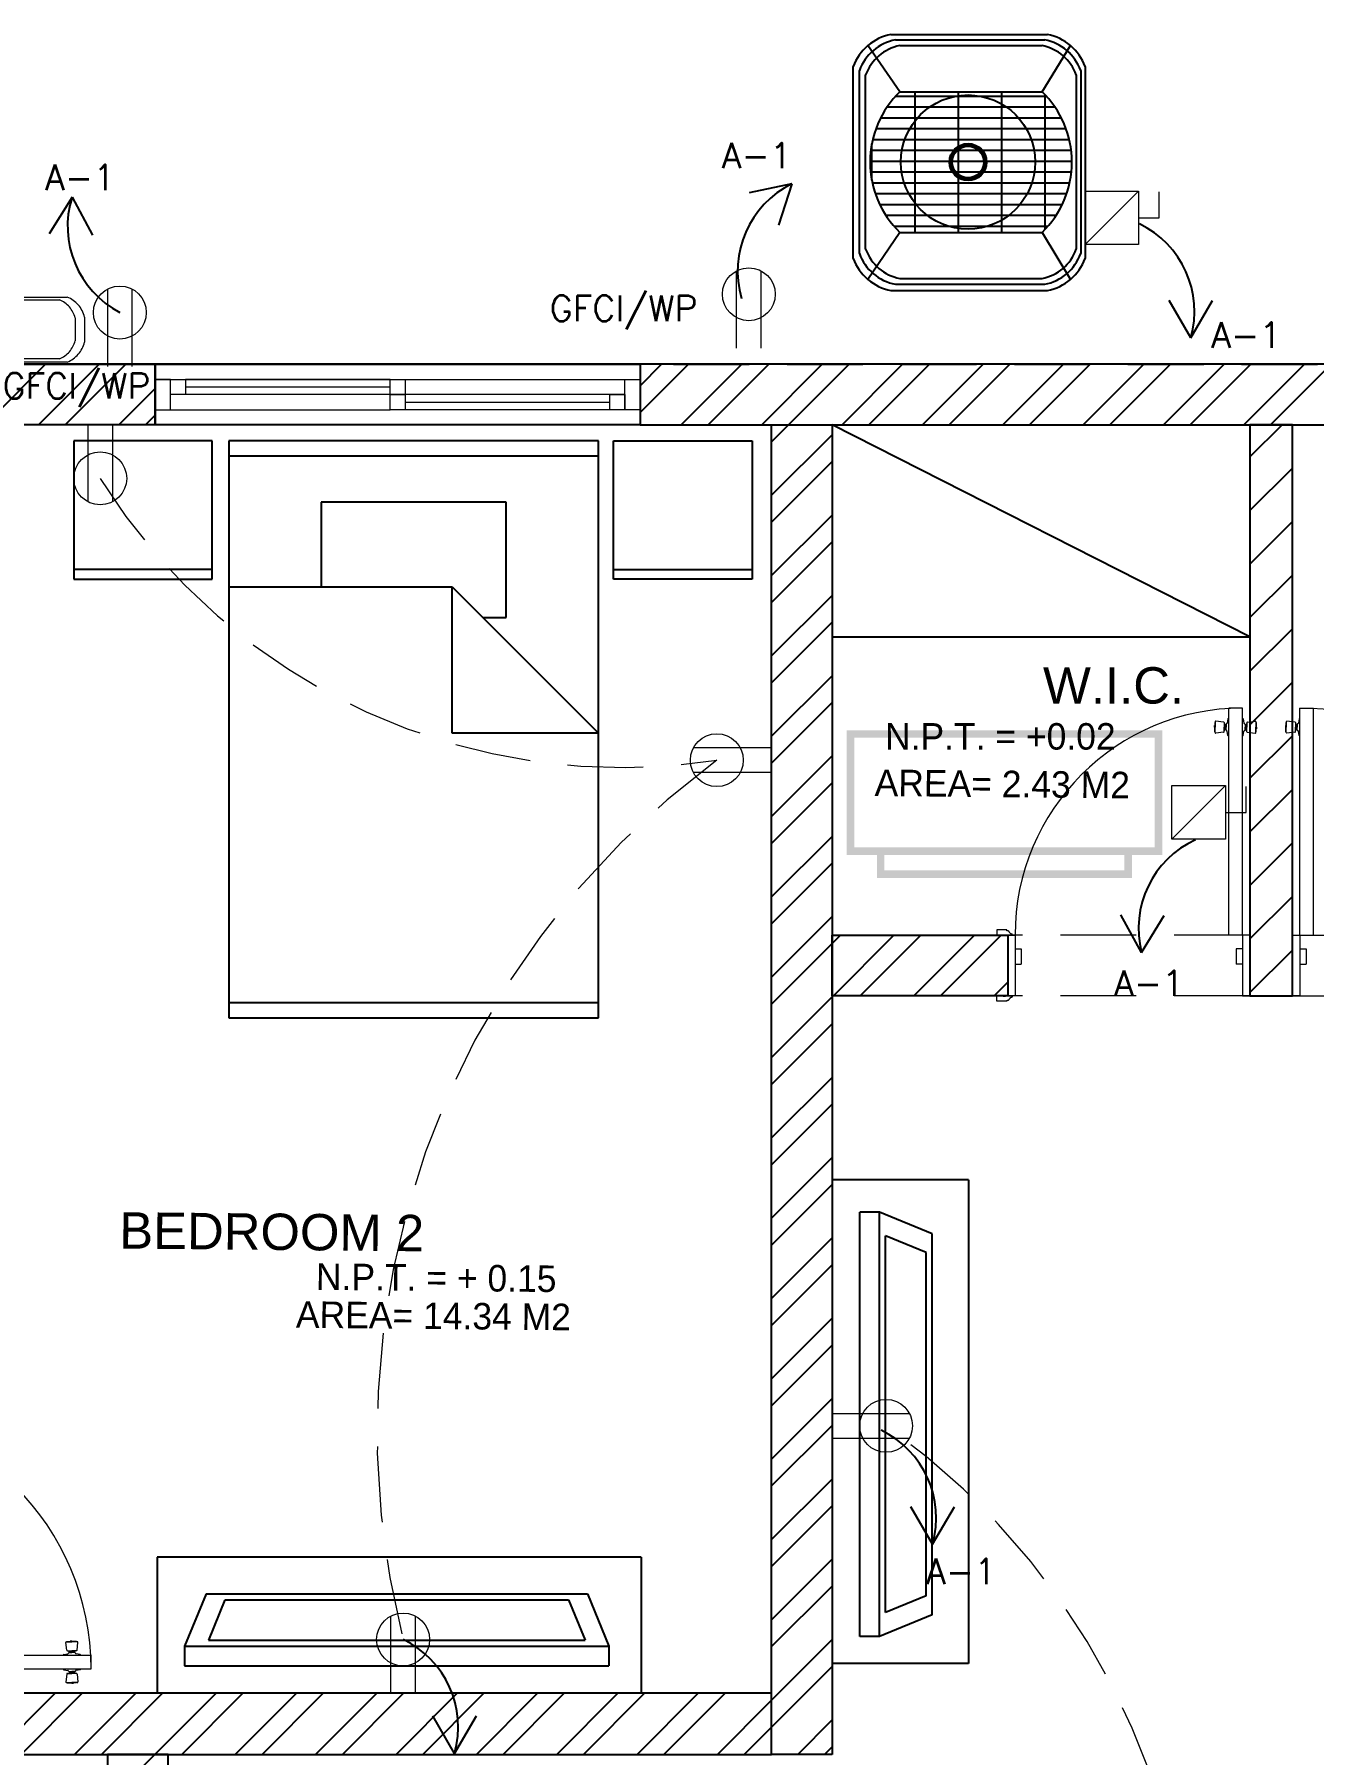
# Model space of a CAD drawing. Header units: millimetres. Extents: x 1605 to 1638, y 1273 to 1481.
# Drawn here: x 1626.58 to 1630.8, y 1470.31 to 1475.99 of the extents above; entities that cross this region are included whole.
import ezdxf

# ---------------------------------------------------------------- set-up
doc = ezdxf.new("R2010")
doc.units = ezdxf.units.MM
doc.linetypes.add('HIDDEN', pattern=[0.375, 0.25, -0.125])
doc.linetypes.add('PLANTAS$0$HIDDEN', pattern=[0.375, 0.25, -0.125])
for name, color, linetype, lineweight in [('Electrico Salidas', 160, 'Continuous', 15), ('iluminacion', 1, 'Continuous', 15), ('JAMBA', 1, 'HIDDEN', 15), ('PUERTAS', 3, 'Continuous', 20), ('Ventanas', 3, 'Continuous', 13)]:
    doc.layers.add(name, color=color, linetype=linetype, lineweight=lineweight)
doc.layers.add('Ha-Muros 0.15', color=7, linetype='Continuous', true_color=0x8c8c8c)
doc.layers.add('Ha-Muros 0.20', color=7, linetype='Continuous', true_color=0x8c8c8c)
for name, color, linetype in [('Li-Proyecciones', 40, 'HIDDEN'), ('Mu-0.15', 63, 'Continuous'), ('Mu-0.20', 5, 'Continuous'), ('Mu-Alfeizar', 141, 'Continuous'), ('pisos', 1, 'Continuous'), ('TEXTS', 1, 'Continuous'), ('Tx-Espacio', 7, 'Continuous')]:
    doc.layers.add(name, color=color, linetype=linetype)
doc.styles.add('CHICO', font='stylu.ttf')
doc.styles.add('GORDITA', font='swissek.ttf')
doc.styles.add('TEXTS', font='romans9.shx')

# ---------------------------------------------------------------- blocks, each defined once
blk = doc.blocks.new('A$Cec5ab6e8')
at = {"color": 9, "linetype": 'Continuous', "true_color": 0xc7c8ca, "extrusion": (-3.67388e-16, -1, 0)}
for p, q in [((23.7672, 19.9277), (23.31, 19.9277)), ((23.7672, 19.5026), (23.31, 19.5026)), ((23.31, 19.4705), (23.7672, 19.4705))]:
    blk.add_line(p, q, dxfattribs=at)
at = {"color": 9, "linetype": 'Continuous', "true_color": 0xc7c8ca, "extrusion": (-1, 3.67388e-16, 0)}
for p, q in [((23.31, 19.9277), (23.31, 19.4705)), ((23.31, 19.9277), (23.31, 19.9277)), ((23.7672, 19.9277), (23.7672, 19.9277))]:
    blk.add_line(p, q, dxfattribs=at)
at = {"color": 9, "linetype": 'Continuous', "true_color": 0xc7c8ca}
for p, q in [((23.7672, 19.4705), (23.7672, 19.9277)), ((25.0912, 19.4705), (25.0912, 19.9277))]:
    blk.add_line(p, q, dxfattribs=at)
at = {"color": 9, "true_color": 0xc7c8ca}
for p, q in [((25.0412, 19.9277), (23.822, 19.9277)), ((23.822, 19.9277), (23.822, 18.0227)), ((25.0412, 19.8769), (23.822, 19.8769)), ((25.0412, 18.0227), (25.0412, 19.9277)), ((24.7364, 19.7245), (24.1268, 19.7245)), ((24.1268, 19.7245), (24.1268, 19.4451)), ((24.7364, 19.3435), (24.7364, 19.7245)), ((23.822, 19.4451), (24.5586, 19.4451)), ((24.5586, 19.4451), (25.0412, 18.9625)), ((24.5586, 18.9625), (24.5586, 19.4451)), ((24.6602, 19.3435), (24.7364, 19.3435)), ((25.0412, 18.9625), (24.5586, 18.9625)), ((23.822, 18.0735), (25.0412, 18.0735)), ((23.822, 18.0227), (25.0412, 18.0227)), ((26.2627, 17.4876, 0), (25.8127, 17.4876, 0)), ((26.2627, 17.4876, 0), (26.2627, 15.8911, 0)), ((25.1822, 16.2424), (23.5857, 16.2424)), ((23.5857, 16.2424), (23.5857, 15.7924)), ((25.1822, 16.2424), (25.1822, 15.7924)), ((26.2627, 15.8911, 0), (25.8127, 15.8911, 0))]:
    blk.add_line(p, q, dxfattribs=at)
at = {"color": 9, "linetype": 'Continuous', "true_color": 0xc7c8ca, "extrusion": (3.67388e-16, -1, 0)}
for p, q in [((25.0912, 19.9277), (25.5484, 19.9277)), ((25.0912, 19.5026), (25.5484, 19.5026)), ((25.5484, 19.4705), (25.0912, 19.4705))]:
    blk.add_line(p, q, dxfattribs=at)
at = {"color": 9, "linetype": 'Continuous', "true_color": 0xc7c8ca, "extrusion": (1, 3.67388e-16, 0)}
for p, q in [((25.0912, 19.9277), (25.0912, 19.9277)), ((25.5484, 19.9277), (25.5484, 19.4705)), ((25.5484, 19.9277), (25.5484, 19.9277))]:
    blk.add_line(p, q, dxfattribs=at)
at = {"color": 9, "ltscale": 0.25, "true_color": 0xc7c8ca}
for p, q in [((25.969, 17.381, 0), (25.9038, 17.381, 0)), ((25.969, 17.381, 0), (25.9038, 17.381, 0)), ((25.9038, 15.981, 0), (25.9038, 17.381, 0)), ((26.1419, 17.3101, 0), (25.969, 17.381, 0)), ((25.9691, 15.981, 0), (25.969, 17.381, 0)), ((25.9886, 16.0595, 0), (25.9886, 17.3025, 0)), ((26.1223, 17.2476, 0), (25.9886, 17.3025, 0)), ((26.1419, 16.052, 0), (26.1419, 17.3101, 0)), ((26.1419, 16.052, 0), (26.1419, 17.3101, 0)), ((26.1223, 16.1144, 0), (26.1223, 17.2476, 0)), ((26.1223, 16.1144, 0), (26.1223, 17.2476, 0)), ((23.7465, 16.1215), (23.6756, 15.9486)), ((23.7466, 16.1215), (25.0047, 16.1215)), ((23.7466, 16.1215), (25.0047, 16.1215)), ((23.809, 16.102), (23.7541, 15.9682)), ((23.809, 16.102), (23.7541, 15.9682)), ((23.8091, 16.102), (24.9423, 16.102)), ((23.8091, 16.102), (24.9423, 16.102)), ((24.9423, 16.102), (24.9972, 15.9682)), ((25.0047, 16.1215), (25.0756, 15.9486)), ((26.1223, 16.1143, 0), (25.9886, 16.0594, 0)), ((26.1223, 16.1143, 0), (25.9886, 16.0594, 0)), ((26.1419, 16.0519, 0), (25.969, 15.981, 0)), ((23.7541, 15.9682), (24.9972, 15.9682)), ((25.969, 15.981, 0), (25.9038, 15.981, 0)), ((23.6756, 15.9487), (25.0756, 15.9486)), ((23.6756, 15.9486), (23.6756, 15.8835)), ((25.0756, 15.9486), (25.0756, 15.8835)), ((25.0756, 15.9486), (25.0756, 15.8835)), ((23.6756, 15.8835), (25.0756, 15.8834))]:
    blk.add_line(p, q, dxfattribs=at)
at = {"layer": 'Defpoints', "color": 9, "true_color": 0xc7c8ca}
blk.add_line((29.8386, 20.18), (17.0386, 20.18), dxfattribs=at)
at = {"layer": 'Ha-Muros 0.15', "color": 9, "linetype": 'Continuous', "true_color": 0xc7c8ca}
for p, q in [((27.1909, 19.8739, 0), (27.2971, 19.9801, 0)), ((27.1909, 19.6971, 0), (27.331, 19.8372, 0)), ((27.1909, 19.5203, 0), (27.331, 19.6605, 0)), ((27.1909, 19.3436, 0), (27.331, 19.4837, 0)), ((27.1909, 19.1668, 0), (27.331, 19.3069, 0)), ((27.1909, 18.99, 0), (27.331, 19.1301, 0)), ((27.1909, 18.8132, 0), (27.331, 18.9533, 0)), ((27.1909, 18.6365, 0), (27.331, 18.7766, 0)), ((27.1909, 18.4597, 0), (27.331, 18.5998, 0)), ((27.1909, 18.2829, 0), (27.331, 18.423, 0)), ((27.1909, 18.1061, 0), (27.331, 18.2462, 0))]:
    blk.add_line(p, q, dxfattribs=at)
at = {"layer": 'Ha-Muros 0.20', "color": 9, "linetype": 'Continuous', "true_color": 0xc7c8ca}
for p, q in [((23.0166, 19.9799, 0), (23.2166, 20.1799, 0)), ((23.1934, 19.9799, 0), (23.3934, 20.1799, 0)), ((23.2818, 19.9799, 0), (23.4818, 20.1799, 0)), ((25.1788, 20.1091, 0), (25.2495, 20.1799, 0)), ((25.1788, 20.0208, 0), (25.3379, 20.1799, 0)), ((25.3147, 19.9799, 0), (25.5147, 20.1799, 0)), ((25.4031, 19.9799, 0), (25.6031, 20.1799, 0)), ((25.5799, 19.9799, 0), (25.7799, 20.1799, 0)), ((25.6683, 19.9799, 0), (25.8683, 20.1799, 0)), ((25.845, 19.9799, 0), (26.045, 20.1799, 0)), ((25.9334, 19.9799, 0), (26.1334, 20.1799, 0)), ((26.1102, 19.9799, 0), (26.3102, 20.1799, 0)), ((26.1986, 19.9799, 0), (26.3986, 20.1799, 0)), ((26.3754, 19.9799, 0), (26.5754, 20.1799, 0)), ((26.4638, 19.9799, 0), (26.6638, 20.1799, 0)), ((26.6405, 19.9799, 0), (26.8405, 20.1799, 0)), ((26.7289, 19.9799, 0), (26.9289, 20.1799, 0)), ((26.9057, 19.9799, 0), (27.1057, 20.1799, 0)), ((26.9941, 19.9799, 0), (27.1941, 20.1799, 0)), ((27.1709, 19.9799, 0), (27.3709, 20.1799, 0)), ((27.2593, 19.9799, 0), (27.4593, 20.1799, 0)), ((23.4586, 19.9799, 0), (23.5788, 20.1001, 0)), ((23.5469, 19.9799, 0), (23.5788, 20.0117, 0)), ((25.6126, 19.9243, 0), (25.6683, 19.9799, 0)), ((25.6126, 19.7475, 0), (25.8126, 19.9475, 0)), ((25.6126, 19.6591, 0), (25.8126, 19.8591, 0)), ((25.6127, 19.4824, 0), (25.8126, 19.6823, 0)), ((25.6127, 19.394, 0), (25.8126, 19.594, 0)), ((25.6127, 19.2172, 0), (25.8127, 19.4172, 0)), ((25.6127, 19.1288, 0), (25.8127, 19.3288, 0)), ((25.6127, 18.952, 0), (25.8127, 19.152, 0)), ((25.6127, 18.8637, 0), (25.8127, 19.0636, 0)), ((25.6127, 18.6869, 0), (25.8127, 18.8869, 0)), ((25.6127, 18.5985, 0), (25.8127, 18.7985, 0)), ((25.6127, 18.4217, 0), (25.8127, 18.6217, 0)), ((25.6127, 18.3334, 0), (25.8127, 18.5333, 0)), ((25.6127, 18.1566, 0), (25.8127, 18.3566, 0)), ((25.8127, 18.2682, 0), (25.8397, 18.2951, 0)), ((25.8164, 18.0952, 0), (26.0164, 18.2951, 0)), ((25.9048, 18.0951, 0), (26.1048, 18.2951, 0)), ((26.0816, 18.0951, 0), (26.2816, 18.2951, 0)), ((26.17, 18.0951, 0), (26.37, 18.2951, 0)), ((25.6127, 18.0682, 0), (25.8127, 18.2682, 0)), ((26.3468, 18.0951, 0), (26.3917, 18.14, 0)), ((25.6127, 17.8914, 0), (25.8127, 18.0914, 0)), ((25.6127, 17.803, 0), (25.8127, 18.003, 0)), ((25.6127, 17.6263, 0), (25.8127, 17.8262, 0)), ((25.6127, 17.5379, 0), (25.8127, 17.7378, 0)), ((25.6127, 17.3611, 0), (25.8127, 17.5611, 0)), ((25.6127, 17.2727, 0), (25.8127, 17.4727, 0)), ((25.6127, 17.096, 0), (25.8127, 17.2959, 0)), ((25.6127, 17.0076, 0), (25.8127, 17.2075, 0)), ((25.6128, 16.8308, 0), (25.8127, 17.0308, 0)), ((25.6128, 16.7424, 0), (25.8127, 16.9424, 0)), ((25.6128, 16.5657, 0), (25.8127, 16.7656, 0)), ((25.6128, 16.4773, 0), (25.8127, 16.6772, 0)), ((25.6128, 16.3005, 0), (25.8127, 16.5004, 0)), ((25.6128, 16.2121, 0), (25.8127, 16.4121, 0)), ((25.6128, 16.0353, 0), (25.8127, 16.2353, 0)), ((25.6128, 15.947, 0), (25.8127, 16.1469, 0)), ((25.6128, 15.7702, 0), (25.8127, 15.9701, 0)), ((25.6128, 15.6818, 0), (25.8127, 15.8817, 0)), ((23.0476, 15.5914, 0), (23.2492, 15.7931, 0)), ((23.136, 15.5914, 0), (23.3376, 15.7931, 0)), ((23.3127, 15.5915, 0), (23.5144, 15.7931, 0)), ((23.4011, 15.5915, 0), (23.6028, 15.7931, 0)), ((23.5779, 15.5915, 0), (23.7795, 15.7931, 0)), ((23.6663, 15.5915, 0), (23.8679, 15.7931, 0)), ((23.8431, 15.5915, 0), (24.0447, 15.7931, 0)), ((23.9315, 15.5915, 0), (24.1331, 15.7931, 0)), ((24.1082, 15.5915, 0), (24.3099, 15.7931, 0)), ((24.1966, 15.5915, 0), (24.3983, 15.7931, 0)), ((24.3734, 15.5915, 0), (24.5751, 15.7931, 0)), ((24.4618, 15.5915, 0), (24.6634, 15.7931, 0)), ((24.6386, 15.5915, 0), (24.8402, 15.7931, 0)), ((24.727, 15.5915, 0), (24.9286, 15.7931, 0)), ((24.9037, 15.5915, 0), (25.1054, 15.7931, 0)), ((24.9921, 15.5915, 0), (25.1938, 15.7931, 0)), ((25.1689, 15.5915, 0), (25.3706, 15.7931, 0)), ((25.2573, 15.5915, 0), (25.4589, 15.7931, 0)), ((25.4341, 15.5915, 0), (25.6128, 15.7702, 0)), ((25.5225, 15.5915, 0), (25.6128, 15.6818, 0)), ((25.6993, 15.5915, 0), (25.8127, 15.705, 0)), ((25.7876, 15.5914, 0), (25.8127, 15.6166, 0)), ((23.5027, 15.5162, 0), (23.5779, 15.5915, 0))]:
    blk.add_line(p, q, dxfattribs=at)
at = {"layer": 'JAMBA', "color": 9, "true_color": 0xc7c8ca}
for p, q in [((26.3892, 18.3126), (26.356, 18.3126)), ((26.356, 18.3126), (26.356, 18.2951)), ((26.356, 18.2951), (26.3746, 18.2951)), ((26.3746, 18.2951), (26.3762, 18.2967)), ((26.3762, 18.2967), (26.3848, 18.2967)), ((26.3848, 18.2967), (26.3868, 18.2951)), ((26.3868, 18.2951), (26.4059, 18.2951)), ((26.3892, 18.3098), (26.3892, 18.3126)), ((26.4059, 18.2951), (26.4059, 18.2999)), ((26.356, 18.0777), (26.356, 18.0951)), ((26.356, 18.0951), (26.3746, 18.0951)), ((26.3892, 18.0777), (26.356, 18.0777)), ((26.3746, 18.0951), (26.3762, 18.0936)), ((26.3762, 18.0936), (26.3848, 18.0936)), ((26.3848, 18.0936), (26.3868, 18.0951)), ((26.3868, 18.0951), (26.4059, 18.0951)), ((26.3892, 18.0805), (26.3892, 18.0777)), ((26.4059, 18.0951), (26.4059, 18.0904))]:
    blk.add_line(p, q, dxfattribs=at)
for centre, radius, start, end in [((26.3904, 18.3023), 0.00758, 16.399, 99.136), ((26.4061, 18.3099), 0.00997, 212.7151, 268.8935), ((26.3904, 18.0879), 0.00758, 260.864, 343.601), ((26.4061, 18.0804), 0.00997, 91.1065, 147.2849)]:
    blk.add_arc(centre, radius, start, end, dxfattribs=at)
at = {"layer": 'Li-Proyecciones', "color": 9, "true_color": 0xc7c8ca}
for p, q in [((17.0386, 20.1799), (27.812, 20.18)), ((17.0386, 20.1799, 0), (27.6274, 20.18, 0))]:
    blk.add_line(p, q, dxfattribs=at)
at = {"layer": 'Mu-0.15', "color": 9, "true_color": 0xc7c8ca}
for p, q in [((27.1909, 19.9801), (27.1909, 18.0951)), ((27.331, 19.9801), (27.1909, 19.9801)), ((27.331, 18.0951), (27.331, 19.9801)), ((27.1909, 18.0951), (27.331, 18.0951))]:
    blk.add_line(p, q, dxfattribs=at)
at = {"layer": 'Mu-0.20', "color": 9, "true_color": 0xc7c8ca}
for p, q in [((22.317, 20.1799), (23.5788, 20.1799)), ((23.5788, 20.1799), (23.5788, 19.9799)), ((25.1788, 20.1799), (25.1788, 19.9799)), ((29.8386, 20.1799), (25.1788, 20.1799)), ((23.5788, 19.9799), (22.317, 19.9799)), ((25.1788, 19.9799), (29.8386, 19.9799)), ((25.6128, 15.5915), (25.6126, 19.9799)), ((25.6126, 19.9799), (25.8126, 19.9799)), ((25.8126, 19.9799), (25.8127, 15.5914)), ((25.8127, 18.0952), (25.8127, 18.2951)), ((25.8127, 18.2951), (26.3917, 18.2951)), ((26.3917, 18.2951), (26.3917, 18.0951)), ((26.3917, 18.0951), (25.8127, 18.0952)), ((25.6128, 15.7931), (22.517, 15.7931)), ((25.6128, 15.5915), (25.6128, 15.7931)), ((22.317, 15.5914), (25.6128, 15.5915)), ((23.6217, 15.5915), (23.4217, 15.5915)), ((23.4217, 15.5915), (23.4217, 15.5162)), ((23.6217, 15.5162), (23.6217, 15.5915)), ((25.8127, 15.5914), (25.6128, 15.5915))]:
    blk.add_line(p, q, dxfattribs=at)
at = {"layer": 'Mu-Alfeizar', "color": 9, "true_color": 0xc7c8ca}
for p, q in [((23.5788, 20.1799), (25.1788, 20.1799)), ((23.5788, 19.9799), (23.5788, 20.1799)), ((25.1788, 20.1799), (25.1788, 19.9799)), ((25.1788, 19.9799), (23.5788, 19.9799))]:
    blk.add_line(p, q, dxfattribs=at)
at = {"layer": 'pisos', "color": 9, "true_color": 0xc7c8ca}
for p, q in [((27.1909, 19.2801), (25.8127, 19.9799)), ((25.8127, 19.2801), (27.1909, 19.2801))]:
    blk.add_line(p, q, dxfattribs=at)
at = {"layer": 'PUERTAS', "color": 9, "true_color": 0xc7c8ca}
for p, q in [((27.1209, 18.2951), (27.1209, 19.0451)), ((27.1659, 19.0451), (27.1209, 19.0451)), ((27.1659, 18.2951), (27.1659, 19.0451)), ((27.356, 18.2951), (27.356, 19.0451)), ((27.356, 19.0451), (27.401, 19.0451)), ((27.401, 18.2951), (27.401, 19.0451)), ((27.0748, 18.9873), (27.0742, 18.9873)), ((27.0742, 18.9821), (27.0742, 18.9873)), ((27.0742, 18.9821), (27.0742, 18.9768)), ((27.0748, 18.9768), (27.0742, 18.9768)), ((27.0759, 18.9977), (27.0748, 18.9977)), ((27.0748, 18.9977), (27.0748, 18.9821)), ((27.0748, 18.9665), (27.0748, 18.9821)), ((27.0759, 18.9665), (27.0748, 18.9665)), ((27.0759, 18.9998), (27.0759, 18.9821)), ((27.0759, 18.9643), (27.0759, 18.9821)), ((27.1041, 18.9991), (27.0781, 19.0018)), ((27.1041, 18.9651), (27.0781, 18.9623)), ((27.1059, 18.9971), (27.1059, 18.9821)), ((27.1059, 18.9932), (27.1061, 18.9932)), ((27.1059, 18.9671), (27.1059, 18.9821)), ((27.1059, 18.9709), (27.1061, 18.9709)), ((27.1081, 18.9912), (27.1081, 18.9821)), ((27.112, 18.991), (27.1081, 18.991)), ((27.1081, 18.9729), (27.1081, 18.9821)), ((27.112, 18.9732), (27.1081, 18.9732)), ((27.112, 18.9914), (27.112, 18.9821)), ((27.112, 18.9728), (27.112, 18.9821)), ((27.1138, 18.9934), (27.114, 18.9934)), ((27.1138, 18.9708), (27.114, 18.9708)), ((27.1185, 19.0092), (27.1158, 18.9956)), ((27.1158, 18.9956), (27.1158, 18.9954)), ((27.1158, 18.9685), (27.1158, 18.9688)), ((27.1185, 18.9549), (27.1158, 18.9685)), ((27.1209, 19.0112), (27.1205, 19.0112)), ((27.1659, 19.0112), (27.1662, 19.0112)), ((27.1682, 19.0092), (27.1709, 18.9956)), ((27.1682, 18.9549), (27.1709, 18.9685)), ((27.1709, 18.9956), (27.1709, 18.9954)), ((27.1709, 18.9685), (27.1709, 18.9688)), ((27.1729, 18.9934), (27.1728, 18.9934)), ((27.1729, 18.9708), (27.1728, 18.9708)), ((27.1747, 18.9914), (27.1747, 18.9821)), ((27.1747, 18.991), (27.1787, 18.991)), ((27.1747, 18.9728), (27.1747, 18.9821)), ((27.1747, 18.9732), (27.1787, 18.9732)), ((27.1787, 18.9912), (27.1787, 18.9821)), ((27.1787, 18.9729), (27.1787, 18.9821)), ((27.1809, 18.9932), (27.1807, 18.9932)), ((27.1809, 18.9709), (27.1807, 18.9709)), ((27.1809, 18.9971), (27.1809, 18.9821)), ((27.1809, 18.9671), (27.1809, 18.9821)), ((27.1827, 18.9991), (27.2087, 19.0018)), ((27.1827, 18.9651), (27.2087, 18.9623)), ((27.2109, 18.9998), (27.2109, 18.9821)), ((27.2109, 18.9977), (27.2119, 18.9977)), ((27.2109, 18.9643), (27.2109, 18.9821)), ((27.2109, 18.9665), (27.2119, 18.9665)), ((27.2119, 18.9977), (27.2119, 18.9821)), ((27.2119, 18.9873), (27.2125, 18.9873)), ((27.2119, 18.9665), (27.2119, 18.9821)), ((27.2119, 18.9768), (27.2125, 18.9768)), ((27.2125, 18.9821), (27.2125, 18.9873)), ((27.2125, 18.9821), (27.2125, 18.9768)), ((27.3099, 18.9873), (27.3093, 18.9873)), ((27.3093, 18.9821), (27.3093, 18.9873)), ((27.3093, 18.9821), (27.3093, 18.9768)), ((27.3099, 18.9768), (27.3093, 18.9768)), ((27.311, 18.9977), (27.3099, 18.9977)), ((27.3099, 18.9977), (27.3099, 18.9821)), ((27.3099, 18.9665), (27.3099, 18.9821)), ((27.311, 18.9665), (27.3099, 18.9665)), ((27.311, 18.9998), (27.311, 18.9821)), ((27.311, 18.9643), (27.311, 18.9821)), ((27.3392, 18.9991), (27.3132, 19.0018)), ((27.3392, 18.9651), (27.3132, 18.9623)), ((27.341, 18.9971), (27.341, 18.9821)), ((27.341, 18.9932), (27.3412, 18.9932)), ((27.341, 18.9671), (27.341, 18.9821)), ((27.341, 18.9709), (27.3412, 18.9709)), ((27.3432, 18.9912), (27.3432, 18.9821)), ((27.3471, 18.991), (27.3432, 18.991)), ((27.3432, 18.9729), (27.3432, 18.9821)), ((27.3471, 18.9732), (27.3432, 18.9732)), ((27.3471, 18.9914), (27.3471, 18.9821)), ((27.3471, 18.9728), (27.3471, 18.9821)), ((27.3489, 18.9934), (27.3491, 18.9934)), ((27.3489, 18.9708), (27.3491, 18.9708)), ((27.3537, 19.0092), (27.3509, 18.9956)), ((27.3509, 18.9956), (27.3509, 18.9954)), ((27.3509, 18.9685), (27.3509, 18.9688)), ((27.3537, 18.9549), (27.3509, 18.9685)), ((27.356, 19.0112), (27.3557, 19.0112)), ((27.1209, 18.9529), (27.1205, 18.9529)), ((27.1659, 18.9529), (27.1662, 18.9529)), ((27.356, 18.9529), (27.3557, 18.9529)), ((26.3909, 18.2951), (26.4159, 18.2951)), ((26.3909, 18.2951), (26.3909, 18.0951)), ((26.4159, 18.2951), (26.4159, 18.0951)), ((27.1659, 18.2951), (27.1209, 18.2951)), ((27.1659, 18.2951), (27.1659, 18.0951)), ((27.1909, 18.2951), (27.1659, 18.2951)), ((27.1909, 18.2951), (27.1909, 18.0951)), ((27.331, 18.2951), (27.356, 18.2951)), ((27.331, 18.2951), (27.331, 18.0951)), ((27.356, 18.2951), (27.401, 18.2951)), ((27.356, 18.2951), (27.356, 18.0951)), ((26.4159, 18.2501), (26.4359, 18.2501)), ((26.4359, 18.2501), (26.4359, 18.2001)), ((27.1659, 18.2501), (27.1459, 18.2501)), ((27.1459, 18.2501), (27.1459, 18.2001)), ((27.356, 18.2501), (27.376, 18.2501)), ((27.376, 18.2501), (27.376, 18.2001)), ((26.4159, 18.2001), (26.4359, 18.2001)), ((27.1659, 18.2001), (27.1459, 18.2001)), ((27.356, 18.2001), (27.376, 18.2001)), ((26.4159, 18.0951), (26.3909, 18.0951)), ((27.1659, 18.0951), (27.1909, 18.0951)), ((27.356, 18.0951), (27.331, 18.0951)), ((23.287, 15.9352), (23.2842, 15.9612)), ((23.2862, 15.9634), (23.304, 15.9634)), ((23.2884, 15.9644), (23.304, 15.9644)), ((23.2884, 15.9634), (23.2884, 15.9644)), ((23.2987, 15.9644), (23.2987, 15.965)), ((23.304, 15.965), (23.2987, 15.965)), ((23.304, 15.965), (23.3092, 15.965)), ((23.3196, 15.9644), (23.304, 15.9644)), ((23.3217, 15.9634), (23.304, 15.9634)), ((23.3092, 15.9644), (23.3092, 15.965)), ((23.3196, 15.9634), (23.3196, 15.9644)), ((23.321, 15.9352), (23.3237, 15.9612)), ((22.517, 15.9184), (23.367, 15.9184)), ((23.2748, 15.9184), (23.2748, 15.9187)), ((23.2768, 15.9207), (23.2904, 15.9234)), ((23.2889, 15.9334), (23.304, 15.9334)), ((23.2904, 15.9234), (23.2907, 15.9234)), ((23.2927, 15.9254), (23.2926, 15.9253)), ((23.2928, 15.9334), (23.2928, 15.9332)), ((23.2946, 15.9272), (23.304, 15.9272)), ((23.2948, 15.9312), (23.304, 15.9312)), ((23.2951, 15.9272), (23.2951, 15.9312)), ((23.319, 15.9334), (23.304, 15.9334)), ((23.3131, 15.9312), (23.304, 15.9312)), ((23.3133, 15.9272), (23.304, 15.9272)), ((23.3129, 15.9272), (23.3129, 15.9312)), ((23.3151, 15.9334), (23.3151, 15.9332)), ((23.3153, 15.9254), (23.3153, 15.9253)), ((23.3175, 15.9234), (23.3173, 15.9234)), ((23.3311, 15.9207), (23.3175, 15.9234)), ((23.3331, 15.9184), (23.3331, 15.9187)), ((23.367, 15.8734), (23.367, 15.9184)), ((22.517, 15.8734), (23.367, 15.8734)), ((23.2748, 15.8734), (23.2748, 15.873)), ((23.2768, 15.871), (23.2904, 15.8683)), ((23.287, 15.8566), (23.2842, 15.8306)), ((23.2889, 15.8584), (23.304, 15.8584)), ((23.2904, 15.8683), (23.2907, 15.8683)), ((23.2927, 15.8663), (23.2926, 15.8665)), ((23.2928, 15.8584), (23.2928, 15.8586)), ((23.2946, 15.8645), (23.304, 15.8645)), ((23.2948, 15.8606), (23.304, 15.8606)), ((23.2951, 15.8645), (23.2951, 15.8606)), ((23.3133, 15.8645), (23.304, 15.8645)), ((23.3131, 15.8606), (23.304, 15.8606)), ((23.319, 15.8584), (23.304, 15.8584)), ((23.3129, 15.8645), (23.3129, 15.8606)), ((23.3151, 15.8584), (23.3151, 15.8586)), ((23.3153, 15.8663), (23.3153, 15.8665)), ((23.3175, 15.8683), (23.3173, 15.8683)), ((23.3311, 15.871), (23.3175, 15.8683)), ((23.321, 15.8566), (23.3237, 15.8306)), ((23.3331, 15.8734), (23.3331, 15.873)), ((23.2862, 15.8284), (23.304, 15.8284)), ((23.2884, 15.8284), (23.2884, 15.8273)), ((23.2884, 15.8273), (23.304, 15.8273)), ((23.2987, 15.8273), (23.2987, 15.8267)), ((23.304, 15.8267), (23.2987, 15.8267)), ((23.3217, 15.8284), (23.304, 15.8284)), ((23.3196, 15.8273), (23.304, 15.8273)), ((23.304, 15.8267), (23.3092, 15.8267)), ((23.3092, 15.8273), (23.3092, 15.8267)), ((23.3196, 15.8284), (23.3196, 15.8273))]:
    blk.add_line(p, q, dxfattribs=at)
at = {"layer": 'PUERTAS', "color": 9, "linetype": 'HIDDEN', "true_color": 0xc7c8ca}
for p, q in [((27.1909, 18.2951), (26.3909, 18.2951)), ((27.331, 18.2951), (28.131, 18.2951)), ((27.1909, 18.0951), (26.3909, 18.0951)), ((27.331, 18.0951), (28.131, 18.0951))]:
    blk.add_line(p, q, dxfattribs=at)
at = {"layer": 'PUERTAS', "color": 9, "true_color": 0xc7c8ca}
for centre, radius, start, end in [((27.1659, 18.2951), 0.75, 90, 180), ((27.356, 18.2951), 0.75, 0, 90), ((27.0779, 18.9998), 0.002, 83.9236, 180), ((27.1039, 18.9971), 0.002, 0, 83.9236), ((27.1039, 18.9671), 0.002, 276.0764, 360), ((27.1061, 18.9912), 0.002, 0, 90), ((27.1061, 18.9729), 0.002, 270, 0), ((27.114, 18.9914), 0.002, 95.2572, 180), ((27.114, 18.9728), 0.002, 180, 264.7428), ((27.1138, 18.9954), 0.002, 275.2572, 0), ((27.1138, 18.9688), 0.002, 0, 84.7428), ((27.1205, 19.0092), 0.002, 90, 180), ((27.1662, 19.0092), 0.002, 0, 90), ((27.1729, 18.9954), 0.002, 180, 264.7428), ((27.1729, 18.9688), 0.002, 95.2572, 180), ((27.1727, 18.9914), 0.002, 0, 84.7428), ((27.1727, 18.9728), 0.002, 275.2572, 0), ((27.1807, 18.9912), 0.002, 90, 180), ((27.1807, 18.9729), 0.002, 180, 270), ((27.1829, 18.9971), 0.002, 96.0764, 180), ((27.1829, 18.9671), 0.002, 180, 263.9236), ((27.2089, 18.9998), 0.002, 0, 96.0764), ((27.313, 18.9998), 0.002, 83.9236, 180), ((27.339, 18.9971), 0.002, 0, 83.9236), ((27.339, 18.9671), 0.002, 276.0764, 360), ((27.3412, 18.9912), 0.002, 0, 90), ((27.3412, 18.9729), 0.002, 270, 0), ((27.3491, 18.9914), 0.002, 95.2572, 180), ((27.3491, 18.9728), 0.002, 180, 264.7428), ((27.3489, 18.9954), 0.002, 275.2572, 0), ((27.3489, 18.9688), 0.002, 0, 84.7428), ((27.3557, 19.0092), 0.002, 90, 180), ((27.0779, 18.9643), 0.002, 180, 276.0764), ((27.1205, 18.9549), 0.002, 180, 270), ((27.1662, 18.9549), 0.002, 270, 0), ((27.2089, 18.9643), 0.002, 263.9236, 0), ((27.313, 18.9643), 0.002, 180, 276.0764), ((27.3557, 18.9549), 0.002, 180, 270), ((22.517, 15.8734), 0.85, 0, 90), ((23.2862, 15.9614), 0.002, 90, 186.0764), ((23.3217, 15.9614), 0.002, 353.9236, 90), ((23.2768, 15.9187), 0.002, 90, 180), ((23.2889, 15.9354), 0.002, 186.0764, 270), ((23.2907, 15.9254), 0.002, 270, 354.7428), ((23.2946, 15.9252), 0.002, 90, 174.7428), ((23.2948, 15.9332), 0.002, 180, 270), ((23.3131, 15.9332), 0.002, 270, 0), ((23.3133, 15.9252), 0.002, 5.2572, 90), ((23.3173, 15.9254), 0.002, 185.2572, 270), ((23.319, 15.9354), 0.002, 270, 353.9236), ((23.3311, 15.9187), 0.002, 360, 90), ((23.2768, 15.873), 0.002, 180, 270), ((23.2889, 15.8564), 0.002, 90, 173.9236), ((23.2907, 15.8663), 0.002, 5.2572, 90), ((23.2946, 15.8665), 0.002, 185.2572, 270), ((23.2948, 15.8586), 0.002, 90, 180), ((23.3131, 15.8586), 0.002, 0, 90), ((23.3133, 15.8665), 0.002, 270, 354.7428), ((23.3173, 15.8663), 0.002, 90, 174.7428), ((23.319, 15.8564), 0.002, 6.0764, 90), ((23.3311, 15.873), 0.002, 270, 0), ((23.2862, 15.8304), 0.002, 173.9236, 270), ((23.3217, 15.8304), 0.002, 270, 6.0764)]:
    blk.add_arc(centre, radius, start, end, dxfattribs=at)
at = {"layer": 'Ventanas', "color": 9, "true_color": 0xc7c8ca}
for p, q in [((23.6288, 20.1299), (23.5788, 20.1299)), ((23.5788, 20.1299), (23.5788, 20.0299)), ((23.5788, 20.1299), (25.1788, 20.1299)), ((23.6288, 20.0299), (23.6288, 20.1299)), ((23.6288, 20.0799), (23.6288, 20.1299)), ((23.6288, 20.1299), (23.6788, 20.1299)), ((24.3538, 20.1299), (23.6788, 20.1299)), ((23.6788, 20.1299), (23.6788, 20.0799)), ((23.6788, 20.1049), (24.3538, 20.1049)), ((24.3538, 20.0799), (24.3538, 20.1299)), ((24.3538, 20.1299), (24.4038, 20.1299)), ((24.4038, 20.1299), (24.4038, 20.0799)), ((25.1288, 20.0299), (25.1288, 20.1299)), ((25.1288, 20.1299), (25.1788, 20.1299)), ((25.1788, 20.1299), (25.1788, 20.0299)), ((23.6788, 20.0799), (23.6288, 20.0799)), ((24.3538, 20.0799), (23.6788, 20.0799)), ((24.3538, 20.0299), (24.3538, 20.0799)), ((24.3538, 20.0799), (24.4038, 20.0799)), ((24.4038, 20.0799), (24.3538, 20.0799)), ((25.1288, 20.0799), (24.4038, 20.0799)), ((24.4038, 20.0799), (24.4038, 20.0299)), ((24.4038, 20.0549), (25.0788, 20.0549)), ((25.0788, 20.0299), (25.0788, 20.0799)), ((25.0788, 20.0799), (25.1288, 20.0799)), ((25.1288, 20.0799), (25.1288, 20.0299)), ((23.5788, 20.0299), (23.6288, 20.0299)), ((23.6288, 20.0299), (24.3538, 20.0299)), ((24.4038, 20.0299), (24.3538, 20.0299)), ((25.0788, 20.0299), (24.4038, 20.0299)), ((25.1288, 20.0299), (25.0788, 20.0299)), ((25.1788, 20.0299), (25.1288, 20.0299))]:
    blk.add_line(p, q, dxfattribs=at)
at = {"layer": 'Tx-Espacio', "color": 9, "true_color": 0xc7c8ca}
for s, height, rotation, style, p in [('W.I.C.', 0.12, 0, 'GORDITA', (26.508, 19.0599)), ('N.P.T. = +0.02', 0.087521, 0, 'CHICO', (25.9868, 18.9079)), ('AREA= 2.43 M2', 0.087521, 359.4623, 'CHICO', (25.9522, 18.7549)), ('BEDROOM 2', 0.12, 359.4623, 'GORDITA', (23.4598, 17.2613)), ('N.P.T. = + 0.15', 0.087521, 359.4623, 'CHICO', (24.1088, 17.1248)), ('AREA= 14.34 M2', 0.087521, 359.4623, 'CHICO', (24.0426, 16.9997))]:
    blk.add_text(s, height=height, rotation=rotation, dxfattribs=dict(at, style=style)).set_placement(p)
blk = doc.blocks.new('A$Cfbec699e')
at = {"color": 5}
for p, q in [((0.09, 0.513, 0.36), (0.09, 0.019, 0.36)), ((0.247, 0.513, 0.36), (0.247, 0.019, 0.36))]:
    blk.add_line(p, q, dxfattribs=at)
blk.add_circle((0.169, 0.169, 0.36), 0.169, dxfattribs=at)
blk = doc.blocks.new('A$Cc5f5ce5f')
at = {"color": 5}
for p, q in [((0.2106, 0.2106, 0.3599), (0, 0, 0.3599)), ((0.2914, 0.1053, 0.3599), (0.2914, 0.2073, 0.3599)), ((0.2106, 0.1053, 0.3599), (0.2914, 0.1053, 0.3599))]:
    blk.add_line(p, q, dxfattribs=at)
at = {"color": 5, "elevation": 0.3599}
blk.add_lwpolyline([(0, 0.2106), (0.2106, 0.2106), (0.2106, 0), (0, 0)], close=True, dxfattribs=at)
blk = doc.blocks.new('A$Ce067206a')
at = {"color": 0}
for q in [(0.5596, 0.3585), (0.7033, 0.3585)]:
    blk.add_line((0.6315, 0.235), q, dxfattribs=at)
blk.add_arc((0.3217, 0.3217), 0.3217, 344.3744, 64.1633, dxfattribs=at)
blk = doc.blocks.new('A$C4ef3d5cb')
at = {"color": 0}
for q in [(0, 0.3668), (0.1437, 0.3637)]:
    blk.add_line((0.0691, 0.2419), q, dxfattribs=at)
blk.add_arc((0.3808, 0.3217), 0.3217, 114.5764, 194.3653, dxfattribs=at)
blk = doc.blocks.new('A$C04c906c4')
at = {"true_color": 0x636466}
h = blk.add_hatch(dxfattribs=at)
h.set_pattern_fill('GRATE', color=251, scale=0.04507)
h.set_pattern_definition([(0, (-1835.929924, -1644.40365), (0, 0.0357745997), []), (90, (-1835.92992, -1644.40365), (-0.143098399, 9e-18), [])])
h.paths.add_polyline_path([(0.6327, 0.195, 0.423686), (0.6327, 0.6595), (0.1635, 0.6595, 0.423686), (0.1635, 0.195)])
at = {"color": 32, "true_color": 0xcd6928}
for p, q in [((0.1635, 0.6595), (0.058, 0.8118)), ((0.6327, 0.6595), (0.7264, 0.8118)), ((0.1635, 0.195), (0.058, 0.0398)), ((0.6327, 0.195), (0.7264, 0.0398))]:
    blk.add_line(p, q, dxfattribs=at)
for points in [[(0.1341, 0.8486), (0.6503, 0.8486)], [(0.1488, 0.8308), (0.6415, 0.8308)], [(0.1635, 0.8116), (0.6327, 0.8116)], [(0.0099, 0.1094), (0.0099, 0.7423)], [(0.7745, 0.7423), (0.7745, 0.1094)], [(0.0302, 0.1252), (0.0302, 0.7293)], [(0.0505, 0.1396), (0.0505, 0.7149)], [(0.7456, 0.7149), (0.7456, 0.1396)], [(0.7601, 0.7293), (0.7601, 0.1252)], [(0.1341, 0.0031), (0.6503, 0.0031)], [(0.1488, 0.0237), (0.6415, 0.0237)], [(0.1635, 0.0429), (0.6327, 0.0429)]]:
    blk.add_lwpolyline(points, dxfattribs=at)
at = {"color": 251, "true_color": 0x636466}
for points in [[(0.1635, 0.6595), (0.6327, 0.6595)], [(0.1635, 0.195), (0.6327, 0.195)]]:
    blk.add_lwpolyline(points, dxfattribs=at)
blk.add_circle((0.3884, 0.4272), 0.2214, dxfattribs=at)
at = {"color": 32, "true_color": 0xcd6928}
for radius in [0.0611, 0.0565, 0.052]:
    blk.add_circle((0.3884, 0.4272), radius, dxfattribs=at)
for centre, radius, start, end in [((0.1658, 0.6858), 0.1658, 101.0097, 160.1029), ((0.179, 0.6754), 0.1583, 101.0097, 160.1029), ((0.1923, 0.6636), 0.1507, 101.0097, 160.1029), ((0.6039, 0.6636), 0.1507, 19.8971, 78.9903), ((0.6113, 0.6754), 0.1583, 19.8971, 78.9903), ((0.6186, 0.6858), 0.1658, 19.8971, 78.9903), ((0.179, 0.179), 0.1583, 199.8971, 258.9903), ((0.1923, 0.1909), 0.1507, 199.8971, 258.9903), ((0.6039, 0.1909), 0.1507, 281.0097, 340.1029), ((0.6113, 0.179), 0.1583, 281.0097, 340.1029), ((0.1658, 0.1658), 0.1658, 199.8971, 258.9903), ((0.6186, 0.1658), 0.1658, 281.0097, 340.1029)]:
    blk.add_arc(centre, radius, start, end, dxfattribs=at)
at = {"color": 251, "true_color": 0x636466}
for centre, start, end in [((0.3884, 0.4272), 134.0766, 225.9234), ((0.4078, 0.4272), 314.0766, 45.9234)]:
    blk.add_arc(centre, 0.3233, start, end, dxfattribs=at)
blk = doc.blocks.new('A$C22703fde')
at = {"layer": 'iluminacion', "color": 0}
for points in [[(0.0597, 0.2219), (0.6022, 0.2219)], [(0.0831, 0.213), (0.5763, 0.213)], [(0.0027, 0.0731), (0.0027, 0.1558)], [(0.0312, 0.0778), (0.0312, 0.1529)], [(0.6281, 0.1529), (0.6281, 0.0778)], [(0.6593, 0.1558), (0.6593, 0.0731)], [(0.6022, 0.007), (0.0597, 0.007)], [(0.5763, 0.0176), (0.0831, 0.0176)]]:
    blk.add_lwpolyline(points, dxfattribs=at)
at = {"layer": 'iluminacion', "color": 0, "linetype": 'PLANTAS$0$HIDDEN'}
for centre, radius, start, end in [((0.0957, 0.1333), 0.0957, 112.0547, 166.3787), ((0.1157, 0.1324), 0.087, 112.0547, 166.3787), ((0.5436, 0.1324), 0.087, 13.6213, 67.9453), ((0.5663, 0.1333), 0.0957, 13.6213, 67.9453), ((0.0957, 0.0957), 0.0957, 193.6213, 247.9453), ((0.1157, 0.0983), 0.087, 193.6213, 247.9453), ((0.5436, 0.0983), 0.087, 292.0547, 346.3787), ((0.5663, 0.0957), 0.0957, 292.0547, 346.3787)]:
    blk.add_arc(centre, radius, start, end, dxfattribs=at)

msp = doc.modelspace()

# ---------------------------------------------------------------- linework, layer by layer
at = {"layer": 'Electrico Salidas', "color": 32, "true_color": 0xcd6928, "const_width": 0.025}
for points in [[(1630.28691, 1473.67976), (1629.27066, 1473.67976), (1629.27066, 1473.29276), (1630.28691, 1473.29276)], [(1629.37044, 1473.29276), (1630.18713, 1473.29276), (1630.18713, 1473.21734), (1629.37044, 1473.21734)]]:
    msp.add_lwpolyline(points, close=True, dxfattribs=at)
at = {"layer": 'Electrico Salidas', "color": 0, "linetype": 'PLANTAS$0$HIDDEN'}
for centre, radius, start, end in [((1628.51727, 1475.60074, 0.35988), 2.03146, 212.02556, 278.84475), ((1630.46476, 1471.3748, 0.35987), 2.75608, 126.39024, 194.36267), ((1627.99991, 1469.43727, 0.35988), 2.40086, 352.54031, 54.66948)]:
    msp.add_arc(centre, radius, start, end, dxfattribs=at)

# ---------------------------------------------------------------- block references
at = {"color": 0}
for name, p in [('A$C04c906c4', (1629.2702, 1475.14044)), ('A$Ce067206a', (1629.76246, 1474.75234, 0.35988)), ('A$C4ef3d5cb', (1630.1623, 1472.71661)), ('A$Ce067206a', (1628.91039, 1470.77032)), ('A$Ce067206a', (1627.33294, 1470.07992, 0.35987))]:
    msp.add_blockref(name, p, dxfattribs=at)
msp.add_blockref('A$Cec5ab6e8', (1603.39784, 1454.72028))
for p, rotation in [((1629.67445, 1475.18465, -0.00001), 132.0906322151722), ((1627.34039, 1475.66798, 0.35986), 178.2659096332982)]:
    msp.add_blockref('A$Ce067206a', p, dxfattribs=dict(at, rotation=rotation))
at = {"layer": 'Electrico Salidas', "color": 0, "xscale": 0.839599588422343, "yscale": 0.839599588422343, "zscale": 0.839599588422343}
for p in [(1630.0447, 1475.29503), (1630.33159, 1473.33258)]:
    msp.add_blockref('A$Cc5f5ce5f', p, dxfattribs=at)
at = {"layer": 'Electrico Salidas', "xscale": 0.5165055370629944, "yscale": 0.5165055370629944, "zscale": 0.5165055370629944}
for p, rotation in [((1629.02253, 1475.21854, 0.17399), 180), ((1626.94732, 1475.15812, 0.17398), 180), ((1628.74253, 1473.68053, 0.174), 270), ((1629.4754, 1471.30888, 0.174), 89.99999999999999), ((1627.88191, 1470.77822, 0.17399), 180)]:
    msp.add_blockref('A$Cfbec699e', p, dxfattribs=dict(at, rotation=rotation))
msp.add_blockref('A$Cfbec699e', (1626.70788, 1474.43637, 0.174), dxfattribs=at)
at = {"layer": 'iluminacion', "color": 3, "linetype": 'PLANTAS$0$HIDDEN'}
msp.add_blockref('A$C22703fde', (1626.08413, 1474.90019, -0.00001), dxfattribs=at)

# ---------------------------------------------------------------- texts
at = {"layer": 'TEXTS', "color": 0, "linetype": 'HIDDEN', "style": 'TEXTS'}
for s, p in [('A-1', (1628.84569, 1475.54719, 0.35987)), ('A-1', (1626.61296, 1475.4749, 0.35987)), ('GFCI/WP', (1628.27826, 1475.04277, 0.35987)), ('A-1', (1630.46112, 1474.9546, 0.35988)), ('GFCI/WP', (1626.47299, 1474.7868, 0.35986)), ('A-1', (1630.14008, 1472.81542, 0.35988)), ('A-1', (1629.52016, 1470.8736, 0.35988))]:
    msp.add_text(s, height=0.084237, dxfattribs=at).set_placement(p)

doc.saveas('drawing.dxf')
